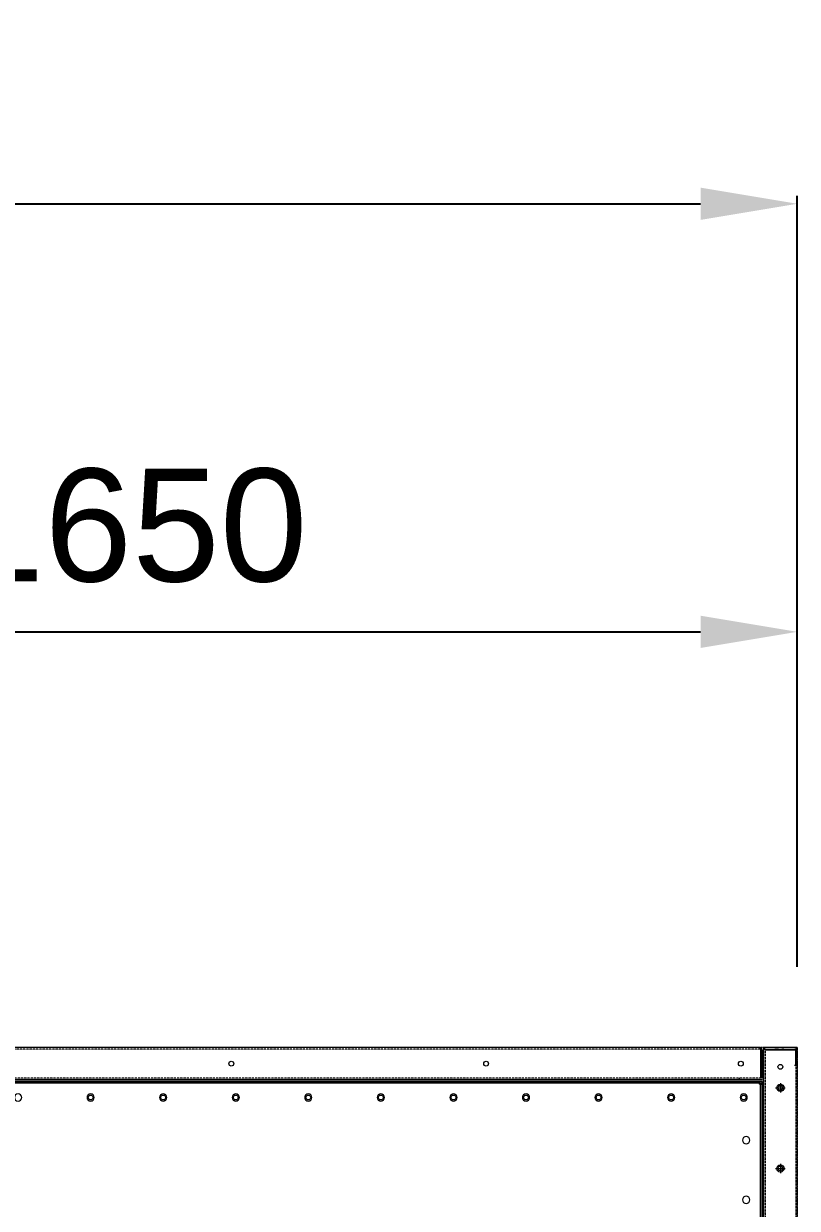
# Model space of a CAD drawing. Header units: millimetres. Extents: x -17070 to 37126, y -291348 to 36053.
# Drawn here: x 13043 to 14003, y 25841 to 27310 of the extents above; entities that cross this region are included whole.
import ezdxf

# ---------------------------------------------------------------- set-up
doc = ezdxf.new("R2010")
doc.units = ezdxf.units.MM
for name, pattern in [('CENTER', [2, 1.25, -0.25, 0.25, -0.25]), ('HIDDEN', [0.375, 0.25, -0.125]), ('HIDDENX2', [0.75, 0.5, -0.25])]:
    doc.linetypes.add(name, pattern=pattern)
doc.layers.add('center', color=1, linetype='CENTER')
doc.layers.add('HIDD', color=2, linetype='HIDDENX2')
doc.styles.get("Standard").update_dxf_attribs({"font": 'arial.ttf'})
doc.dimstyles.new('1.40', dxfattribs={"dimscale": 20, "dimtxt": 1.5, "dimasz": 1, "dimexe": 0.5, "dimexo": 0.5, "dimgap": 0.5, "dimtad": 1, "dimdec": 0, "dimzin": 0, "dimdsep": 46, "dimtxsty": 'Standard', "dimcen": 0, "dimclrd": 2, "dimclre": 2, "dimclrt": 3, "dimadec": 0, "dimazin": 0, "dimtfac": 1, "dimtdec": 0, "dimtmove": 0, "dimatfit": 0, "dimfxl": 1, "dimtolj": 1, "dimtzin": 0, "dimlwd": -1, "dimlwe": -1, "dimarcsym": 0})

# ---------------------------------------------------------------- blocks, each defined once
blk = doc.blocks.new('*D831')
at = {"color": 2, "transparency": 16777216}
for p, q in [((12353, 26147.6), (12353, 26565.9)), ((14003, 26140.1), (14003, 26565.9)), ((12473, 26555.9), (13883, 26555.9))]:
    blk.add_line(p, q, dxfattribs=at)
for points in [[(12473, 26575.9), (12473, 26535.9), (12353, 26555.9)], [(13883, 26575.9), (13883, 26535.9), (14003, 26555.9)]]:
    blk.add_solid(points, dxfattribs=at)
at = {"layer": 'Defpoints', "color": 0, "transparency": 16777216}
for p in [(14003, 26555.9), (12353, 26047.6), (14003, 26040.1)]:
    blk.add_point(p, dxfattribs=at)
at = {"color": 3, "lineweight": 5, "transparency": 16777216, "insert": (13178, 26687.4), "char_height": 140, "attachment_point": 5}
blk.add_mtext('\\A1;1650', dxfattribs=at)
blk = doc.blocks.new('*D832')
at = {"color": 2, "transparency": 16777216}
for p, q in [((10703, 26140.1), (10703, 27097)), ((14003, 26140.1), (14003, 27097)), ((10823, 27087), (13883, 27087))]:
    blk.add_line(p, q, dxfattribs=at)
for points in [[(10823, 27107), (10823, 27067), (10703, 27087)], [(13883, 27107), (13883, 27067), (14003, 27087)]]:
    blk.add_solid(points, dxfattribs=at)
at = {"layer": 'Defpoints', "color": 0, "transparency": 16777216}
for p in [(14003, 27087), (10703, 26040.1), (14003, 26040.1)]:
    blk.add_point(p, dxfattribs=at)
at = {"color": 3, "lineweight": 5, "transparency": 16777216, "insert": (12353, 27218.6), "char_height": 140, "attachment_point": 5}
blk.add_mtext('\\A1;3300', dxfattribs=at)
blk = doc.blocks.new('A$C35F72EF5')
at = {"color": 7, "lineweight": 15}
for p, q in [((0, 3.5), (0, 216.5)), ((2, 216.5), (0, 216.5)), ((3.5, 216.5), (2, 216.5)), ((2, 3.5), (2, 216.5)), ((3.5, 220), (1392.5, 220)), ((3.5, 220), (3.5, 218)), ((3.5, 216.5), (3.5, 218)), ((3.5, 218), (1392.5, 218)), ((1392.5, 218), (1392.5, 220)), ((1392.5, 216.5), (1392.5, 218)), ((1392.5, 216.5), (1394, 216.5)), ((1394, 216.5), (1394, 3.5)), ((1396, 216.5), (1394, 216.5)), ((1396, 216.5), (1396, 3.5)), ((0, 3.5), (2, 3.5)), ((3.5, 3.5), (2, 3.5)), ((3.5, 3.5), (3.5, 2)), ((1392.5, 2), (3.5, 2)), ((3.5, 2), (3.5, 0)), ((1392.5, 3.5), (1394, 3.5)), ((1392.5, 3.5), (1392.5, 2)), ((1392.5, 0), (1392.5, 2)), ((1394, 3.5), (1396, 3.5)), ((1392.5, 0), (3.5, 0))]:
    blk.add_line(p, q, dxfattribs=at)
for centre in [(23, 200), (113, 200), (203, 200), (293, 200), (383, 200), (473, 200), (563, 200), (653, 200), (743, 200), (743, 200), (833, 200), (923, 200), (1013, 200), (1103, 200), (1193, 200), (1283, 200), (1373, 200), (20, 147), (1383, 147), (20, 73), (1383, 73), (23, 20), (113, 20), (203, 20), (293, 20), (383, 20), (473, 20), (563, 20), (653, 20), (743, 20), (743, 20), (833, 20), (923, 20), (1013, 20), (1103, 20), (1193, 20), (1283, 20), (1373, 20)]:
    blk.add_circle(centre, 4.5, dxfattribs=at)
blk = doc.blocks.new('3')
at = {"color": 7, "lineweight": 20, "ltscale": 0.280701}
for p, q in [((13956.1, 26040.1), (10749.9, 26040.1)), ((13956.1, 26040.1), (13956.1, 26040.1)), ((13957.8, 26003.5), (13957.8, 26039.4)), ((13958.5, 26039.1), (13957.8, 26038.4)), ((13957.8, 26036.7), (13959.5, 26036.7)), ((13959.5, 26002.1), (13959.5, 26036.7)), ((13961, 26037), (13961, 26036.7)), ((13961, 26037), (13961, 26037)), ((13961, 26036.8), (13961, 26036.7)), ((13961, 25653.5), (13961, 26036.7)), ((13961.7, 26038.8), (13962.5, 26038.1)), ((13962, 26038.1), (13964.4, 26038.1)), ((13999.6, 26040.1), (13964.1, 26040.1)), ((13964.1, 26040.1), (13964.1, 26040.1)), ((13964.4, 26038.1), (13999.6, 26038.1)), ((13964.4, 26037.2), (13964.4, 26038.1)), ((13964.4, 26037.2), (14001, 26037.2)), ((13973, 26037.2), (13964.4, 26037.2)), ((13973, 26037.2), (13973, 26038.1)), ((13973, 26038.1), (13973, 26038.1)), ((13982, 26037.2), (13982, 26037.3)), ((13991, 26037.2), (13991, 26038.1)), ((13991, 26038.1), (13991, 26038.1)), ((14000.9, 26037.2), (13991, 26037.2)), ((14003, 26040.1), (13999.6, 26040.1)), ((14001, 26018.1), (14001, 26037.2)), ((14003, 26038.5), (14002.5, 26038.5)), ((14003, 26040.1), (14003, 26036.8)), ((14003, 26037), (14003, 26037)), ((14003, 26020.1), (14003, 26036.7)), ((13999.6, 26018.1), (14003, 26018.1)), ((14003, 26020.1), (14001, 26020.1)), ((14003, 26020.1), (14003, 26018.1)), ((14003, 25672.1), (14003, 26018.1)), ((13957.8, 26000.1), (10748.2, 26000.1)), ((13976.1, 25990.1), (13987.8, 25990.1)), ((13982, 25996), (13982, 25984.3)), ((13976.1, 25890.1), (13987.8, 25890.1)), ((13982, 25896), (13982, 25884.3))]:
    blk.add_line(p, q, dxfattribs=at)
at = {"color": 7, "lineweight": 20}
for p, q in [((13959.5, 25998.1), (10746.5, 25998.1)), ((10746.5, 25996.1), (13959.5, 25996.1)), ((13959.5, 25778.1), (13959.5, 25998.1))]:
    blk.add_line(p, q, dxfattribs=at)
for centre in [(13301, 26020.1), (13617, 26020.1), (13933, 26020.1), (13982, 26016.1), (13126.5, 25978.1), (13216.5, 25978.1), (13306.5, 25978.1), (13396.5, 25978.1), (13486.5, 25978.1), (13576.5, 25978.1), (13666.5, 25978.1), (13756.5, 25978.1), (13846.5, 25978.1), (13936.5, 25978.1)]:
    blk.add_circle(centre, 3, dxfattribs=at)
at = {"color": 7, "lineweight": 20, "ltscale": 0.280701}
for centre, radius in [((13982, 25990.1), 4.5), ((13982, 25990.1), 3), ((13982, 25890.1), 4.5), ((13982, 25890.1), 3)]:
    blk.add_circle(centre, radius, dxfattribs=at)
for centre, radius, start, end in [((13955.9, 26037), 3.1, 89.174, 90), ((13956.1, 26036.7), 3.4, 0, 90), ((13964.4, 26036.7), 3.4, 90, 180), ((13964.1, 26037), 3.1, 90, 180), ((13999.6, 26036.7), 3.4, 0, 90), ((13999.6, 26036.7), 1.4, 20.9248, 90), ((13982, 25995.1), 3, 236.4427, 303.5573)]:
    blk.add_arc(centre, radius, start, end, dxfattribs=at)
blk.add_open_spline([(13956.1, 26040.1), (13956.4, 26040.1), (13956.8, 26040.1), (13957.1, 26039.9), (13957.5, 26039.7), (13957.8, 26039.4)], degree=5, dxfattribs=at)
for points, knots in [([(13962, 26038.1), (13961.7, 26037.9), (13961.4, 26037.6), (13961.2, 26037.4), (13961, 26037.1), (13961, 26036.8), (13961, 26036.8), (13961, 26036.8), (13961, 26036.7)], [0, 0, 0, 0, 0, 0, 4.644554, 4.644554, 4.644554, 5.125492, 5.125492, 5.125492, 5.125492, 5.125492, 5.125492]), ([(13982, 26037.3), (13981.4, 26037.5), (13980.8, 26037.7), (13980.2, 26037.8), (13979, 26038.1), (13977.8, 26038.1), (13977.1, 26038.1), (13975.9, 26038.1), (13974.7, 26037.8), (13974.1, 26037.7), (13973.6, 26037.5), (13973, 26037.3)], [0, 0, 0, 0, 0, 0, 4.592193, 4.592193, 4.592193, 10.412639, 10.412639, 10.412639, 14.943258, 14.943258, 14.943258, 14.943258, 14.943258, 14.943258]), ([(13986.3, 26038.1), (13985.7, 26038.1), (13985, 26038.1), (13984.3, 26038), (13983.5, 26037.8), (13982.6, 26037.5), (13982.4, 26037.4), (13982.2, 26037.4), (13982, 26037.3)], [0, 0, 0, 0, 0, 0, 5.621704, 5.621704, 5.621704, 7.172461, 7.172461, 7.172461, 7.172461, 7.172461, 7.172461]), ([(13986.3, 26038.1), (13986.8, 26038.1), (13987.3, 26038.1), (13987.8, 26038.1), (13988.7, 26037.9), (13989.7, 26037.7), (13990.1, 26037.6), (13990.5, 26037.5), (13991, 26037.3)], [0, 0, 0, 0, 0, 0, 4.374667, 4.374667, 4.374667, 7.771894, 7.771894, 7.771894, 7.771894, 7.771894, 7.771894])]:
    blk.add_open_spline(points, degree=5, knots=knots, dxfattribs=at)
at = {"layer": 'center', "lineweight": 20}
for p, q in [((14003, 26040.1), (10703, 26040.1)), ((13961, 26040.1), (13961, 23400.3)), ((14003, 26040.1), (14003, 25000.1)), ((14003, 26040.1), (14003, 22840.1)), ((13961, 26000.1), (10745, 26000.1))]:
    blk.add_line(p, q, dxfattribs=at)
at = {"layer": 'HIDD', "linetype": 'HIDDEN', "lineweight": 20}
for p, q in [((13959, 26038.1), (10745, 26038.1)), ((13959, 26038.1), (13959, 26002.1)), ((13963, 26038.1), (14001, 26038.1)), ((13963, 26038.1), (13963, 23400.3)), ((14001, 26038.1), (14001, 22840.1)), ((13961, 26002.1), (10745, 26002.1)), ((13931, 26002.1), (13931, 26000.1))]:
    blk.add_line(p, q, dxfattribs=at)
at = {"lineweight": 20, "xscale": -1}
blk.add_blockref('A$C35F72EF5', (13959.5, 25778.1), dxfattribs=at)

msp = doc.modelspace()

# ---------------------------------------------------------------- block references
msp.add_blockref('3', (0, 0))

# ---------------------------------------------------------------- dimensions: what is measured, and where the dimension line sits
at = {"lineweight": 5}
for base, p1, picture, middle in [((14003, 27087), (10703, 26040.1), '*D832', (12353, 27218.6)), ((14003, 26555.9), (12353, 26047.6), '*D831', (13178, 26687.4))]:
    dim = msp.add_linear_dim(base=base, p1=p1, p2=(14003, 26040.1), dimstyle='1.40', override={"dimtxt": 7, "dimasz": 6, "dimexo": 5, "dimgap": 3}, dxfattribs=at)
    dim.commit()
    dim.dimension.update_dxf_attribs({"geometry": picture, "text_midpoint": middle})

doc.saveas('drawing.dxf')
